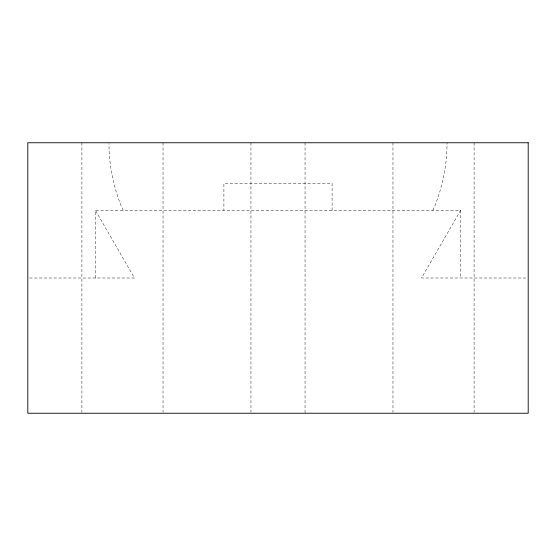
<?xml version="1.0" encoding="UTF-8"?>
<svg xmlns="http://www.w3.org/2000/svg" width="556" height="556" viewBox="0 0 556 556"><rect width="100%" height="100%" fill="white"/><g stroke="black" fill="none" stroke-linecap="round" stroke-linejoin="round"><path stroke-width="0.42" stroke-dasharray="2.78 2.08" d="M432.742 210.376L434.187 207.451A169.052 169.052 0 0 0 447.052 142.76M95.424 278L95.424 210.376L460.577 210.376L421.538 278L526.469 278M29.531 278L134.462 278L95.424 210.376M123.258 210.376L121.813 207.451A169.052 169.052 0 0 1 108.948 143.608M474.101 142.76L474.101 412.378M460.577 210.376L460.577 278M392.96 142.76L392.96 412.378M332.099 210.376L332.099 183.327L223.901 183.327L223.901 210.376M305.049 142.76L305.049 413.24M250.951 142.76L250.951 412.378M163.04 142.76L163.04 412.378M81.899 142.76L81.899 412.378"/><path stroke-width="0.83" d="M528.2 142.76L27.8 142.76L27.8 413.24L528.2 413.24L528.2 142.76"/></g></svg>
